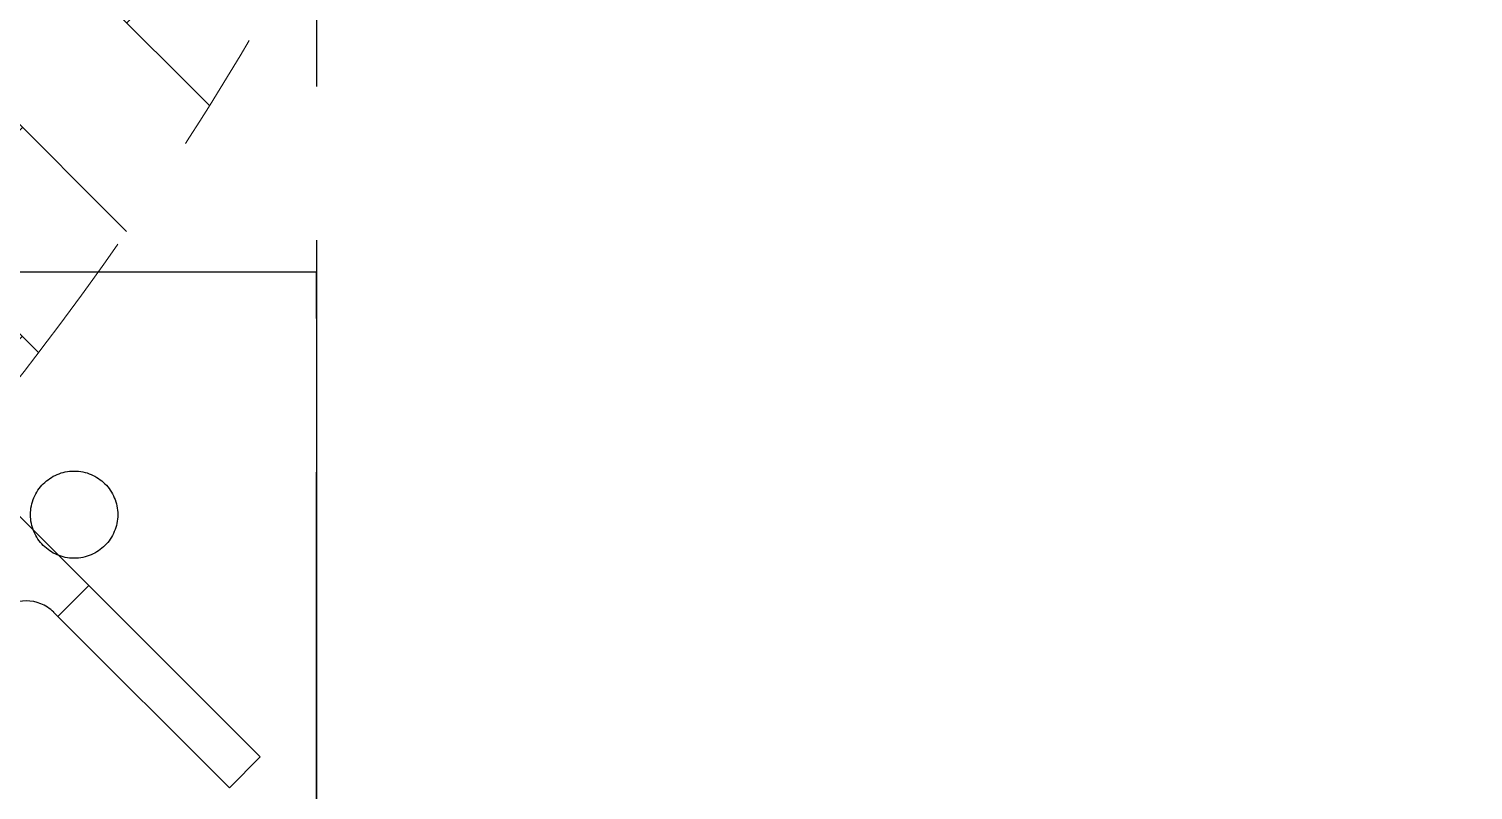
# Model space of a CAD drawing. Header units: millimetres. Extents: x -46397 to 283259, y -8690 to 23983.
# Drawn here: x -20312 to -20014.1, y -2453.8 to -2296.7 of the extents above; entities that cross this region are included whole.
import ezdxf

# ---------------------------------------------------------------- set-up
doc = ezdxf.new("R2010")
doc.units = ezdxf.units.MM
doc.linetypes.add('CENTER', pattern=[2, 1.25, -0.25, 0.25, -0.25])
doc.linetypes.add('PHANTOM', pattern=[63.5, 31.75, -6.35, 6.35, -6.35, 6.35, -6.35])
doc.layers.add('DUONGTAM', color=1, linetype='CENTER', lineweight=0)

# ---------------------------------------------------------------- blocks, each defined once
blk = doc.blocks.new('BO-2')
at = {"color": 251, "linetype": 'PHANTOM', "ltscale": 5}
for p, q in [((581.17, 577.66), (581.17, -582.34)), ((581.17, -381.45), (489.12, -381.45)), ((581.17, -581.45), (581.17, -381.45)), ((534.2, -446.1), (481.17, -393.07)), ((527.84, -452.46), (534.2, -446.1)), ((534.2, -446.1), (569.56, -481.45)), ((526.95, -451.58), (527.84, -452.46)), ((563.19, -487.82), (527.84, -452.46)), ((569.56, -481.45), (563.19, -487.82))]:
    blk.add_line(p, q, dxfattribs=at)
for centre, radius in [((2.33, -2.34), 606), ((2.33, -2.34), 605), ((2.33, -2.34), 600), ((2.33, -2.34), 600), ((531.17, -431.45), 9)]:
    blk.add_circle(centre, radius, dxfattribs=at)
for centre, radius, start, end in [((2.33, -2.34), 606, 270, 90), ((521.3, -457.24), 8, 45, 135)]:
    blk.add_arc(centre, radius, start, end, dxfattribs=at)

msp = doc.modelspace()

# ---------------------------------------------------------------- hatches: boundary and pattern name
h = msp.add_hatch()
h.set_pattern_fill('AR-HBONE', color=1, scale=0.3)
h.set_pattern_definition([(45, (-288320.135, 2325.294), (0, 43.1052294), [91.44, -30.48]), (135, (-288298.583, 2346.847), (4e-15, 43.1052294), [91.44, -30.48])])
h.paths.add_polyline_path([(-17781.52, -926.87), (-23881.52, -926.87, 0.282615), (-24230.2, -1141.06, 0.238931), (-24230.2, -2794.67, 0.282615), (-23881.52, -3008.87), (-17781.52, -3008.87, 0.282615), (-17432.84, -2794.67, 0.238931), (-17432.84, -1141.06, 0.282615)])
h.paths.add_polyline_path([(-17477.44, -1163.66, -0.238931), (-17477.44, -2772.07, -0.282615), (-17781.52, -2958.87), (-23881.52, -2958.87, -0.282615), (-24185.6, -2772.07, -0.238931), (-24185.6, -1163.66, -0.282615), (-23881.52, -976.87), (-17781.52, -976.87, -0.282615)], flags=16)
h = msp.add_hatch()
h.set_pattern_fill('AR-HBONE', color=1, scale=0.3)
h.set_pattern_definition([(45, (-288320.135, 1325.294), (0, 43.1052294), [91.44, -30.48]), (135, (-288298.583, 1346.847), (4e-15, 43.1052294), [91.44, -30.48])])
edge = h.paths.add_edge_path()
edge.add_arc((-20831.52, -1965.53), 656, 11.45916, 369.81887)
edge.add_arc((-20831.52, -1965.53), 656, 9.81887, 11.45916)
edge = h.paths.add_edge_path(flags=16)
edge.add_arc((-20831.52, -1965.53), 606, 9.81887, 191.45916, ccw=False)
edge.add_arc((-20831.52, -1965.53), 606, -168.54084, 9.81887, ccw=False)

# ---------------------------------------------------------------- linework, layer by layer
at = {"layer": 'DUONGTAM', "color": 5, "lineweight": 0, "ltscale": 100}
for radius in [656, 606]:
    msp.add_circle((-20831.52, -1965.53, -1.5), radius, dxfattribs=at)

# ---------------------------------------------------------------- block references
msp.add_blockref('BO-2', (-20833.85, -1965.53, -1.5))

doc.saveas('drawing.dxf')
